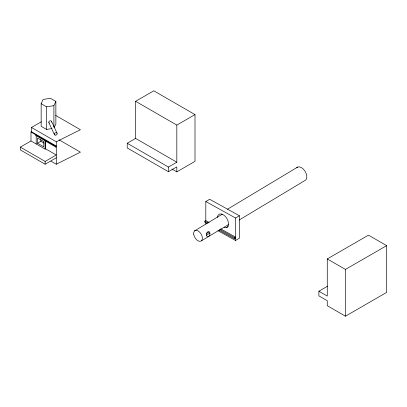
<?xml version="1.0" encoding="UTF-8"?>
<svg xmlns="http://www.w3.org/2000/svg" width="407" height="407" viewBox="0 0 407 407"><rect width="100%" height="100%" fill="white"/><g stroke="black" fill="none" stroke-linecap="round" stroke-linejoin="round"><path stroke-width="0.61" d="M52.055 128.566L46.535 129.421L41.153 126.307L41.153 103.699L43.122 99.45L50.478 98.311L55.866 101.424L55.866 124.033L54.141 127.747M53.897 127.025L53.897 105.672L55.866 101.424M207.041 223.519L204.838 222.293L204.838 221.174L205.805 220.594L205.805 201.516L209.691 199.272L239.423 215.771L239.423 238.222L235.536 240.466L217.918 230.688M227.477 209.239L297.639 167.104M194.546 230.871L222.273 214.219M206.517 233.516L209.208 231.904M206.42 235.17L209.885 233.089M201.501 240.791L228.683 224.466M226.679 227.523L228.307 226.541M239.189 220.009L305.001 180.484A7.647 4.502 59 0 0 304.909 171.047A7.647 4.502 59 0 0 296.703 167.821M219.154 230.24L234.574 238.797L234.574 237.678L235.536 237.098L220.67 228.846M234.574 238.797L235.536 238.222M56.283 157.794L45.136 164.23L20.35 149.918L20.35 147.12L45.136 161.426L56.283 154.991L45.589 148.82L45.08 149.11L30.993 140.975L30.993 132.041L55.774 146.352L56.283 146.057L31.497 131.746L31.497 127.472L41.382 121.764M30.993 132.041L31.497 131.746M20.35 147.12L30.993 140.975M37.5 143.239L43.788 146.866L43.788 141.641L37.5 138.009L37.5 143.239L40.858 141.295L44.002 143.111M45.589 140.598L45.08 140.893L45.08 149.11M35.261 135.104L55.774 147.064L56.283 146.774M135.612 101.302L176.821 125.091L176.821 162.21L135.612 138.421L135.612 101.302L153.785 90.807L194.994 114.601L194.994 161.36L176.821 171.856L171.876 169.002M176.821 171.856L176.821 166.88L168.437 171.723L127.228 147.934L127.228 143.259L135.612 138.421M176.821 125.091L194.994 114.601M127.228 143.259L168.437 167.048L176.821 162.21M205.805 201.516L235.536 218.02L239.423 215.771M318.89 291.214L327.269 296.057L327.269 258.938L368.477 235.144L386.65 245.64L386.65 292.399L345.441 316.193L327.269 305.698L327.269 300.727L318.89 295.889L318.89 291.214L327.676 286.141M327.269 258.938L345.441 269.429L386.65 245.64M31.497 127.472L56.283 141.784L80.418 129.716L55.662 115.425M50.895 161.116L56.283 164.23L80.418 152.162L58.964 139.779M41.153 103.699L46.535 106.807L53.897 105.672M205.805 220.594L209.106 222.431M204.838 221.174L208.145 223.005M219.709 229.426L234.574 237.678M51.541 121.347L57.056 133.226M48.881 122.68L54.396 134.564M345.441 269.429L345.441 316.193M235.536 218.02L235.536 240.466M205.805 222.278L205.805 223.962M168.437 167.048L168.437 171.723M56.283 141.784L56.283 164.23M55.774 146.352L55.774 147.064M46.535 106.807L46.535 129.421M45.589 141.234L45.589 148.82M45.136 161.426L45.136 164.23M40.858 139.555L40.858 141.295M36.203 135.765L36.203 143.986M49.333 123.112A1.491 1.175 -24.9 0 1 49.003 121.545A1.491 1.175 -24.9 0 1 50.88 120.833A1.491 1.175 -24.9 0 1 51.541 122.278M217.496 217.435A7.647 4.502 59 0 1 222.817 214.489A7.647 4.502 59 0 1 228.469 223.122A7.647 4.502 59 0 1 224.135 227.569M206.451 233.699L206.512 235.556A2.518 1.755 -75.8 0 0 208.694 236.33A2.518 1.755 -75.8 0 0 209.931 233.282L209.188 231.883A2.518 1.755 -75.8 0 0 206.67 233.084L206.451 233.699M55.174 135.104A1.491 1.175 -24.9 0 0 57.153 133.521A1.491 1.175 -24.9 0 0 54.853 133.064A1.491 1.175 -24.9 0 0 55.174 135.104M193.671 234.061A6.085 3.582 59 0 0 200.687 241.254A6.085 3.582 59 0 0 199.705 232.178A6.085 3.582 59 0 0 193.671 234.061"/></g></svg>
